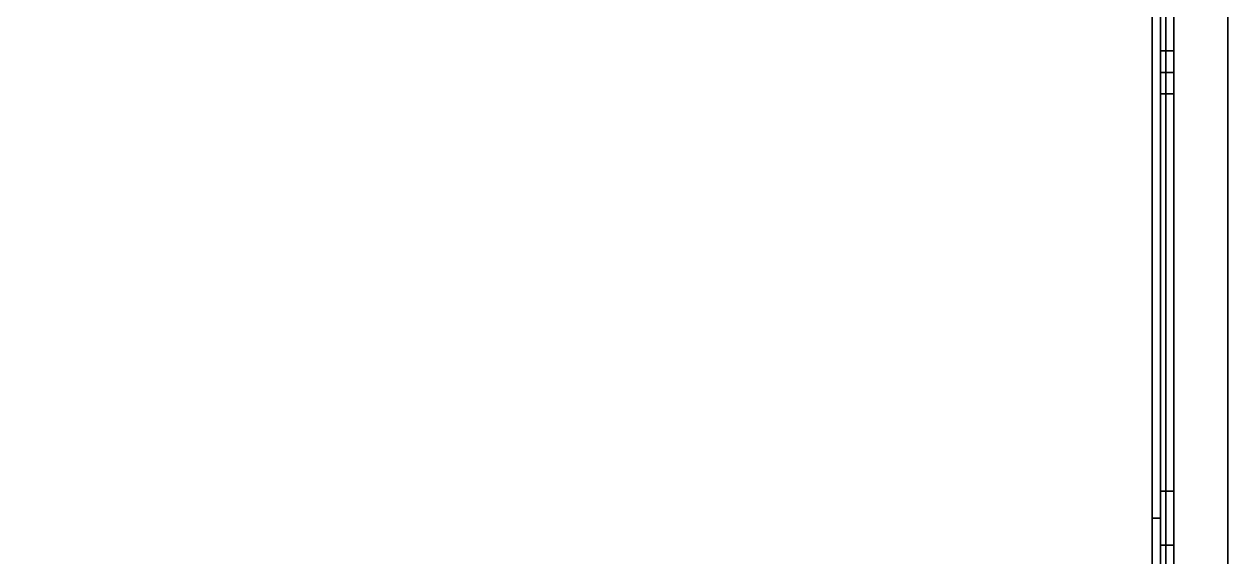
# Model space of a CAD drawing. Extents: x 0 to 4956, y -4930 to 0.
# Drawn here: x 2729 to 4956, y -3448 to -2463 of the extents above; entities that cross this region are included whole.
import ezdxf

# ---------------------------------------------------------------- set-up
doc = ezdxf.new("R2010")
doc.units = 0
for name, color, linetype in [('LAYER0', 7, 'CONTINUOUS'), ('LAYER141', 45, 'CONTINUOUS'), ('LAYER28', 7, 'CONTINUOUS'), ('LAYER31', 7, 'CONTINUOUS'), ('LAYER32', 7, 'CONTINUOUS'), ('LAYER34', 7, 'CONTINUOUS'), ('LAYER35', 7, 'CONTINUOUS'), ('LAYER89', 7, 'CONTINUOUS'), ('LAYER91', 45, 'CONTINUOUS')]:
    doc.layers.add(name, color=color, linetype=linetype)

msp = doc.modelspace()

# ---------------------------------------------------------------- linework, layer by layer
at = {"layer": 'LAYER0', "invisible_edges": 1}
for points in [[(4956, 0), (0, -4930), (0, 0), (4956, 0)], [(4956, -4930, 5), (0, 0, 5), (0, -4930, 5), (4956, -4930, 5)], [(0, 0, 5), (4956, -4930, 5), (4956, 0, 5), (0, 0, 5)], [(0, -4930), (4956, 0), (4956, -4930), (0, -4930)], [(4956, 0), (4956, -4930, 5), (4956, -4930), (4956, 0)], [(4956, -4930, 5), (4956, 0), (4956, 0, 5), (4956, -4930, 5)]]:
    msp.add_3dface(points, dxfattribs=at)
at = {"layer": 'LAYER141', "invisible_edges": 1}
for points in [[(4816, -4216.896, 1015), (4816, -3376.896, 5), (4816, -4216.896, 5), (4816, -4216.896, 1015)], [(4816, -3376.896, 5), (4816, -4216.896, 1015), (4816, -3376.896, 1015), (4816, -3376.896, 5)], [(4831, -4216.896, 5), (4816, -3376.896, 5), (4831, -3376.896, 5), (4831, -4216.896, 5)], [(4816, -3376.896, 5), (4831, -4216.896, 5), (4816, -4216.896, 5), (4816, -3376.896, 5)], [(4831, -3376.896, 1015), (4816, -3376.896, 5), (4816, -3376.896, 1015), (4831, -3376.896, 1015)], [(4816, -3376.896, 5), (4831, -3376.896, 1015), (4831, -3376.896, 5), (4816, -3376.896, 5)], [(4816, -4216.896, 1015), (4831, -3376.896, 1015), (4816, -3376.896, 1015), (4816, -4216.896, 1015)], [(4831, -3376.896, 1015), (4816, -4216.896, 1015), (4831, -4216.896, 1015), (4831, -3376.896, 1015)], [(4831, -3376.896, 1015), (4831, -4216.896, 5), (4831, -3376.896, 5), (4831, -3376.896, 1015)], [(4831, -4216.896, 5), (4831, -3376.896, 1015), (4831, -4216.896, 1015), (4831, -4216.896, 5)]]:
    msp.add_3dface(points, dxfattribs=at)
at = {"layer": 'LAYER28', "invisible_edges": 1}
for points in [[(4956, -823.8301, 5), (4856, -4181, 5), (4856, -923, 5), (4956, -823.8301, 5)], [(4856, -4181, 5), (4956, -823.8301, 5), (4956, -4281, 5), (4856, -4181, 5)], [(4956, -823.8301, 5), (4956, -4281, 2599), (4956, -4281, 5), (4956, -823.8301, 5)], [(4956, -4281, 2599), (4956, -823.8301, 5), (4956, -823.8301, 2599), (4956, -4281, 2599)], [(4856, -923, 2599), (4856, -4181, 5), (4856, -4181, 2599), (4856, -923, 2599)], [(4856, -4181, 5), (4856, -923, 2599), (4856, -923, 5), (4856, -4181, 5)]]:
    msp.add_3dface(points, dxfattribs=at)
at = {"layer": 'LAYER31', "invisible_edges": 1}
for points in [[(4831, -2552, 925), (4856, -923, 925), (4856, -2552, 925), (4831, -2552, 925)], [(4856, -923, 925), (4831, -2552, 925), (4831, -923, 925), (4856, -923, 925)], [(4831, -923, 1005), (4856, -2552, 1005), (4856, -923, 1005), (4831, -923, 1005)], [(4856, -2552, 1005), (4831, -923, 1005), (4831, -2552, 1005), (4856, -2552, 1005)], [(4831, -2552, 925), (4831, -923, 1005), (4831, -923, 925), (4831, -2552, 925)], [(4831, -923, 1005), (4831, -2552, 925), (4831, -2552, 1005), (4831, -923, 1005)], [(4856, -2552, 1005), (4856, -923, 925), (4856, -923, 1005), (4856, -2552, 1005)], [(4856, -923, 925), (4856, -2552, 1005), (4856, -2552, 925), (4856, -923, 925)], [(4856, -2552, 1005), (4831, -2552, 925), (4856, -2552, 925), (4856, -2552, 1005)], [(4831, -2552, 925), (4856, -2552, 1005), (4831, -2552, 1005), (4831, -2552, 925)]]:
    msp.add_3dface(points, dxfattribs=at)
at = {"layer": 'LAYER32', "invisible_edges": 1}
for points in [[(4831, -2552, 1005), (4856, -2552, 925), (4831, -2552, 925), (4831, -2552, 1005)], [(4856, -2552, 925), (4831, -2552, 1005), (4856, -2552, 1005), (4856, -2552, 925)], [(4831, -4181, 925), (4856, -2552, 925), (4856, -4181, 925), (4831, -4181, 925)], [(4856, -2552, 925), (4831, -4181, 925), (4831, -2552, 925), (4856, -2552, 925)], [(4831, -2552, 1005), (4856, -4181, 1005), (4856, -2552, 1005), (4831, -2552, 1005)], [(4856, -4181, 1005), (4831, -2552, 1005), (4831, -4181, 1005), (4856, -4181, 1005)], [(4831, -4181, 925), (4831, -2552, 1005), (4831, -2552, 925), (4831, -4181, 925)], [(4831, -2552, 1005), (4831, -4181, 925), (4831, -4181, 1005), (4831, -2552, 1005)], [(4856, -4181, 1005), (4856, -2552, 925), (4856, -2552, 1005), (4856, -4181, 1005)], [(4856, -2552, 925), (4856, -4181, 1005), (4856, -4181, 925), (4856, -2552, 925)]]:
    msp.add_3dface(points, dxfattribs=at)
at = {"layer": 'LAYER34', "invisible_edges": 1}
for points in [[(4831, -3326.896, 115), (4856, -3426.896, 115), (4831, -3426.896, 115), (4831, -3326.896, 115)], [(4856, -3426.896, 115), (4831, -3326.896, 115), (4856, -3326.896, 115), (4856, -3426.896, 115)], [(4856, -3326.896, 925), (4831, -3426.896, 925), (4856, -3426.896, 925), (4856, -3326.896, 925)], [(4831, -3426.896, 925), (4856, -3326.896, 925), (4831, -3326.896, 925), (4831, -3426.896, 925)], [(4831, -3326.896, 115), (4856, -3326.896, 925), (4856, -3326.896, 115), (4831, -3326.896, 115)], [(4856, -3326.896, 925), (4831, -3326.896, 115), (4831, -3326.896, 925), (4856, -3326.896, 925)], [(4831, -3426.896, 925), (4831, -3326.896, 115), (4831, -3426.896, 115), (4831, -3426.896, 925)], [(4831, -3326.896, 115), (4831, -3426.896, 925), (4831, -3326.896, 925), (4831, -3326.896, 115)], [(4856, -3326.896, 925), (4856, -3426.896, 115), (4856, -3326.896, 115), (4856, -3326.896, 925)], [(4856, -3426.896, 115), (4856, -3326.896, 925), (4856, -3426.896, 925), (4856, -3426.896, 115)], [(4831, -3426.896, 925), (4856, -3426.896, 115), (4856, -3426.896, 925), (4831, -3426.896, 925)], [(4856, -3426.896, 115), (4831, -3426.896, 925), (4831, -3426.896, 115), (4856, -3426.896, 115)]]:
    msp.add_3dface(points, dxfattribs=at)
at = {"layer": 'LAYER35', "invisible_edges": 1}
for points in [[(4831, -2511.896, 115), (4856, -2591.896, 115), (4831, -2591.896, 115), (4831, -2511.896, 115)], [(4856, -2591.896, 115), (4831, -2511.896, 115), (4856, -2511.896, 115), (4856, -2591.896, 115)], [(4856, -2511.896, 925), (4831, -2591.896, 925), (4856, -2591.896, 925), (4856, -2511.896, 925)], [(4831, -2591.896, 925), (4856, -2511.896, 925), (4831, -2511.896, 925), (4831, -2591.896, 925)], [(4831, -2511.896, 115), (4856, -2511.896, 925), (4856, -2511.896, 115), (4831, -2511.896, 115)], [(4856, -2511.896, 925), (4831, -2511.896, 115), (4831, -2511.896, 925), (4856, -2511.896, 925)], [(4831, -2591.896, 925), (4831, -2511.896, 115), (4831, -2591.896, 115), (4831, -2591.896, 925)], [(4831, -2511.896, 115), (4831, -2591.896, 925), (4831, -2511.896, 925), (4831, -2511.896, 115)], [(4856, -2511.896, 925), (4856, -2591.896, 115), (4856, -2511.896, 115), (4856, -2511.896, 925)], [(4856, -2591.896, 115), (4856, -2511.896, 925), (4856, -2591.896, 925), (4856, -2591.896, 115)], [(4831, -2591.896, 925), (4856, -2591.896, 115), (4856, -2591.896, 925), (4831, -2591.896, 925)], [(4856, -2591.896, 115), (4831, -2591.896, 925), (4831, -2591.896, 115), (4856, -2591.896, 115)]]:
    msp.add_3dface(points, dxfattribs=at)
at = {"layer": 'LAYER89'}
for points, invisible_edges in [([(4841.001, -937.877, 5), (4856.001, -922.9968, 5), (4841.001, -4165.997, 5), (4841.001, -937.877, 5)], 3), ([(4856.001, -4180.997, 5), (4841.001, -4165.997, 5), (4856.001, -922.9968, 5), (4856.001, -4180.997, 5)], 3), ([(4856.001, -922.9968, 115), (4841.001, -937.877, 115), (4856.001, -4180.997, 115), (4856.001, -922.9968, 115)], 3), ([(4856.001, -922.9968, 5), (4856.001, -4180.997, 115), (4856.001, -4180.997, 5), (4856.001, -922.9968, 5)], 1), ([(4856.001, -4180.997, 115), (4856.001, -922.9968, 5), (4856.001, -922.9968, 115), (4856.001, -4180.997, 115)], 1), ([(4841.001, -937.877, 115), (4841.001, -4165.997, 5), (4841.001, -4165.997, 115), (4841.001, -937.877, 115)], 1), ([(4841.001, -4165.997, 5), (4841.001, -937.877, 115), (4841.001, -937.877, 5), (4841.001, -4165.997, 5)], 1), ([(4841.001, -4165.997, 115), (4856.001, -4180.997, 115), (4841.001, -937.877, 115), (4841.001, -4165.997, 115)], 3)]:
    msp.add_3dface(points, dxfattribs=dict(at, invisible_edges=invisible_edges))
at = {"layer": 'LAYER91', "invisible_edges": 1}
for points in [[(4816, -3376.896, 1015), (4816, -1726.896, 5), (4816, -3376.896, 5), (4816, -3376.896, 1015)], [(4816, -1726.896, 5), (4816, -3376.896, 1015), (4816, -1726.896, 1015), (4816, -1726.896, 5)], [(4831, -3376.896, 5), (4816, -1726.896, 5), (4831, -1726.896, 5), (4831, -3376.896, 5)], [(4816, -1726.896, 5), (4831, -3376.896, 5), (4816, -3376.896, 5), (4816, -1726.896, 5)], [(4816, -3376.896, 1015), (4831, -1726.896, 1015), (4816, -1726.896, 1015), (4816, -3376.896, 1015)], [(4831, -1726.896, 1015), (4816, -3376.896, 1015), (4831, -3376.896, 1015), (4831, -1726.896, 1015)], [(4831, -1726.896, 1015), (4831, -3376.896, 5), (4831, -1726.896, 5), (4831, -1726.896, 1015)], [(4831, -3376.896, 5), (4831, -1726.896, 1015), (4831, -3376.896, 1015), (4831, -3376.896, 5)], [(4831, -3376.896, 5), (4816, -3376.896, 1015), (4816, -3376.896, 5), (4831, -3376.896, 5)], [(4816, -3376.896, 1015), (4831, -3376.896, 5), (4831, -3376.896, 1015), (4816, -3376.896, 1015)]]:
    msp.add_3dface(points, dxfattribs=at)

# ---------------------------------------------------------------- meshes
at = {"layer": 'LAYER28'}
mesh = msp.add_polymesh((2, 2), dxfattribs=at)
for k, corner in enumerate([(4856, -4181, 2599), (4856, -923, 2599), (4956, -4281, 2599), (4956, -823.8301, 2599)]):
    mesh.set_mesh_vertex(divmod(k, 2), corner)

doc.saveas('drawing.dxf')
